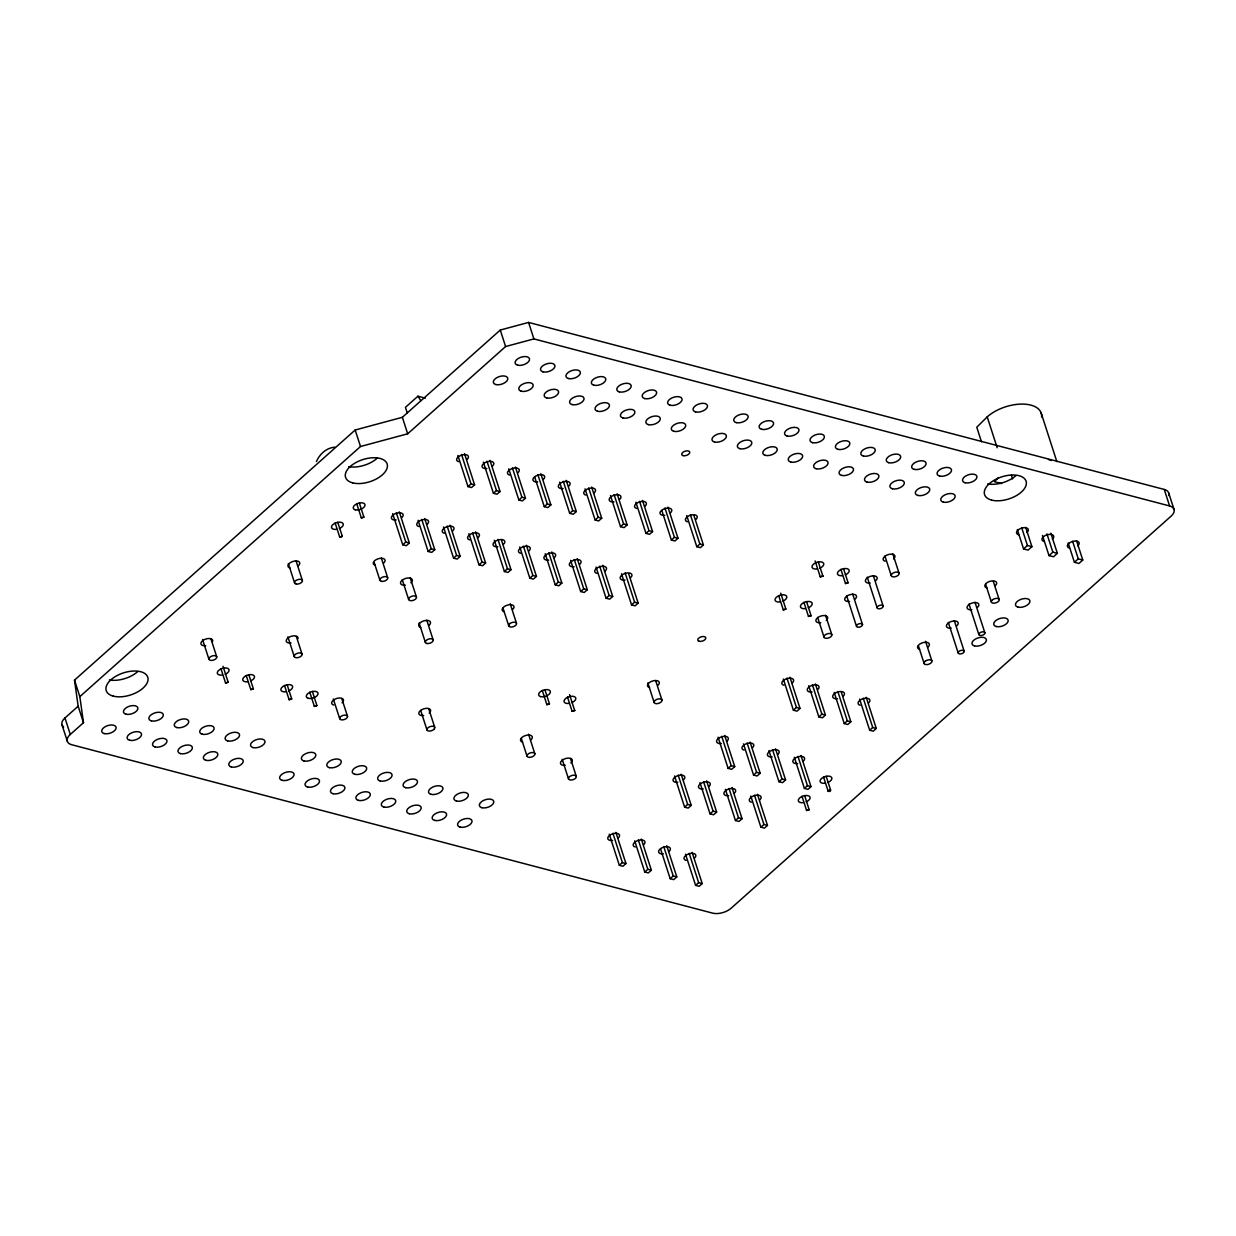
<?xml version="1.0" encoding="UTF-8"?>
<svg xmlns="http://www.w3.org/2000/svg" width="1236" height="1236" viewBox="0 0 1236 1236"><rect width="100%" height="100%" fill="white"/><g stroke="black" fill="none" stroke-linecap="round" stroke-linejoin="round"><path stroke-width="1.5" d="M225.539 682.921L228.166 682.21L225.601 683.106L220.966 668.784M250.754 689.549L253.38 688.838L250.831 689.719L246.18 675.412M289.085 699.622L291.711 698.912L289.162 699.792L284.512 685.486M314.299 706.25L316.926 705.54L314.377 706.42L309.742 692.114M339.699 537.073L342.326 536.362L339.761 537.243L335.126 522.936M361.283 517.838L363.909 517.127L361.36 518.008L356.71 503.701M546.853 704.582L549.479 703.871L546.915 704.767L542.28 690.445M572.067 711.21L574.694 710.499L572.067 711.21L567.509 697.073M783.253 609.781L785.88 609.07L783.33 609.951L778.68 595.644M808.468 616.409L811.094 615.698L808.468 616.409L803.91 602.272M820.24 576.826L822.867 576.115L820.24 576.826L815.111 560.912M806.536 810.383L809.163 809.673L806.614 810.553L801.979 796.247M845.47 583.438L848.097 582.743L845.532 583.624L840.897 569.302M828.197 791.318C829.619 787.857 832.261 792.477 828.197 791.318L823.562 777.011M316.462 461.507C319.645 454.06 326.536 447.756 334.863 447.185M1041.639 417.026A32.059 17.041 -17.9 0 0 1022.234 404.079A32.059 17.041 -17.9 0 0 987.209 416.872L976.78 427.239L981.461 441.762M998.271 477.791L994.362 481.685L1001.593 483.585M1164.266 489.456L1169.596 505.957A13.642 7.246 -17.9 0 1 1171.033 516.215L731.249 908.136A13.642 7.246 -17.9 0 1 712.662 913.141L71.734 744.736A13.642 7.246 -17.9 0 1 70.297 734.462L83.492 722.705L78.162 706.22L74.5 680.14L355.18 430.004L402.349 417.305L500.271 330.043L528.575 322.426L1164.266 489.456A13.642 7.246 -17.9 0 1 1168.653 495.543M83.492 722.705L79.83 696.64L360.51 446.505L407.679 433.805L505.601 346.543L533.906 338.911L1169.596 505.957M425.385 398.162L417.938 396.2L405.439 407.355L407.216 412.855M63.639 726.984A13.642 7.246 -17.9 0 1 64.967 717.962L78.162 706.22M392.662 513.62L402.735 544.782L405.779 542.063L409.348 543.006L399.274 511.843M457.907 455.451L467.98 486.613L471.024 483.894L474.593 484.821L464.52 453.658M474.593 484.821L471.534 487.54L467.98 486.613M409.348 543.006L406.304 545.725L402.735 544.782M418.092 520.294L428.15 551.472L431.209 548.753L434.763 549.68L424.705 518.517M483.369 462.125L493.427 493.288L496.486 490.584L500.039 491.511L489.981 460.348M434.763 549.68L431.719 552.399L428.15 551.472M500.039 491.511L496.996 494.23L493.427 493.288M443.508 526.984L453.581 558.147L456.625 555.428L460.194 556.37L450.12 525.207M508.784 468.815L518.857 499.977L521.901 497.258L525.47 498.201L515.397 467.023M460.194 556.37L457.135 559.074L453.581 558.147M525.47 498.201L522.411 500.904L518.857 499.977M468.938 533.658L478.996 564.821L482.04 562.102L485.609 563.044L475.551 531.882M534.802 477.328L544.273 506.652L547.316 503.933L550.885 504.875L540.827 473.712M485.609 563.044L482.565 565.764L478.996 564.821M550.885 504.875L547.842 507.594L544.273 506.652M494.354 540.333L504.412 571.511L507.471 568.792L511.024 569.719L501.553 540.395M559.63 482.164L569.688 513.342L572.747 510.623L576.3 511.55L566.242 480.387M511.024 569.719L507.981 572.438L504.412 571.511M576.3 511.55L573.257 514.269L569.688 513.342M519.769 547.023L529.842 578.185L532.886 575.466L536.455 576.409L526.381 545.246M585.045 488.853L595.119 520.016L598.162 517.297L601.731 518.239L591.658 487.061M536.455 576.409L533.396 579.112L529.842 578.185M601.731 518.239L598.672 520.943L595.119 520.016M545.2 553.697L555.258 584.86L558.317 582.141L561.87 583.083L551.812 551.92M610.476 495.528L620.534 526.69L623.593 523.971L627.146 524.914L617.088 493.751M561.87 583.083L558.827 585.802L555.258 584.86M627.146 524.914L624.103 527.633L620.534 526.69M570.615 560.387L580.688 591.55L583.732 588.83L587.301 589.757L577.227 558.595M635.891 502.202L645.965 533.38L649.008 530.661L652.577 531.588L642.504 500.425M587.301 589.757L584.242 592.477L580.688 591.55M652.577 531.588L649.518 534.307L645.965 533.38M596.046 567.061L606.103 598.224L609.147 595.505L612.716 596.447L602.658 565.285M661.909 510.715L671.38 540.055L674.423 537.336L677.992 538.278L667.919 507.1M612.716 596.447L609.672 599.166L606.103 598.224M677.992 538.278L674.949 540.982L671.38 540.055M621.492 573.751L631.565 604.914L634.609 602.195L638.178 603.137L628.691 573.798M686.737 515.566L696.795 546.729L699.854 544.01L703.408 544.952L693.937 515.613M638.178 603.137L635.119 605.841L631.565 604.914M703.408 544.952L700.364 547.672L696.795 546.729M609.271 834.161L619.344 865.324L622.388 862.604L625.957 863.547L615.883 832.384M674.547 775.992L684.62 807.154L687.664 804.435L691.233 805.378L681.16 774.215M718.07 737.212L728.128 768.375L731.187 765.656L734.74 766.598L724.682 735.435M783.346 679.043L793.404 710.206L796.463 707.486L800.016 708.429L789.958 677.266M625.957 863.547L622.898 866.266L619.344 865.324M691.233 805.378L688.174 808.097L684.62 807.154M734.74 766.598L731.697 769.317L728.128 768.375M800.016 708.429L796.973 711.148L793.404 710.206M634.701 840.851L644.759 872.013L647.818 869.294L651.372 870.221L641.314 839.059M699.978 782.666L710.036 813.844L713.079 811.125L716.648 812.052L706.59 780.889M743.485 743.887L753.558 775.049L756.602 772.345L760.171 773.272L750.097 742.11M808.761 685.717L818.835 716.88L821.878 714.176L825.447 715.103L815.374 683.941M651.372 870.221L648.328 872.94L644.759 872.013M716.648 812.052L713.605 814.771L710.036 813.844M760.171 773.272L757.112 775.992L753.558 775.049M825.447 715.103L822.388 717.822L818.835 716.88M1017.321 529.549L1023.578 548.923L1027.44 545.493L1031.936 546.683L1025.695 527.339M1031.936 546.683L1028.089 550.113L1023.578 548.923M660.704 849.348L670.19 878.688L673.234 875.969L676.803 876.911L666.729 845.748M725.393 789.356L735.451 820.519L738.51 817.799L742.063 818.742L732.006 787.564M768.916 750.576L778.974 781.739L782.017 779.02L785.586 779.962L775.528 748.784M834.192 692.407L844.25 723.57L847.293 720.851L850.862 721.778L841.392 692.454M676.803 876.911L673.744 879.63L670.19 878.688M742.063 818.742L739.02 821.446L735.451 820.519M785.586 779.962L782.543 782.666L778.974 781.739M850.862 721.778L847.819 724.497L844.25 723.57M1042.489 535.451L1049.009 555.613L1052.856 552.168L1057.367 553.357L1050.847 533.195M1057.367 553.357L1053.505 556.787L1049.009 555.613M685.532 854.2L695.605 885.362L698.649 882.643L702.218 883.585L692.145 852.423M750.808 796.03L760.882 827.193L763.925 824.474L767.494 825.416L757.421 794.254M794.331 757.251L804.389 788.413L807.448 785.694L811.001 786.637L800.943 755.474M859.607 699.082L869.665 730.244L872.724 727.525L876.278 728.467L866.22 697.305M702.218 883.585L699.174 886.305L695.605 885.362M767.494 825.416L764.435 828.135L760.882 827.193M811.001 786.637L807.958 789.356L804.389 788.413M876.278 728.467L873.234 731.187L869.665 730.244M1068.182 542.959L1074.424 562.287L1078.286 558.857L1082.782 560.032L1076.525 540.657M1082.782 560.032L1078.935 563.477L1074.424 562.287M417.938 396.2L420.796 400.758M1168.731 493.087L1174.061 509.572M1041.021 412.577L1056.842 461.584M1072.601 541.275L1078.286 558.857M1046.938 533.844L1052.856 552.168M1011.419 475.273L1012.608 478.919M987.209 416.872L997.174 447.726M1021.739 527.88L1027.44 545.493M993.373 581.615L999.121 599.429M985.679 584.396L991.396 602.117M974.988 602.256L984.876 632.863A3.136 1.669 -17.9 0 1 980.55 635.536A3.136 1.669 -17.9 0 1 980.133 632.647A3.136 1.669 -17.9 0 1 984.876 632.863M968.993 604.018L978.835 634.501M954.316 620.688L964.204 651.295A3.136 1.669 -17.9 0 1 959.878 653.952A3.136 1.669 -17.9 0 1 959.476 651.063A3.136 1.669 -17.9 0 1 964.204 651.295M948.321 622.45L958.163 652.917M925.532 641.252L931.851 660.843M892.825 553.882L899.113 573.365A4.094 2.178 -17.9 0 1 893.566 576.903A4.094 2.178 -17.9 0 1 892.855 573.18A4.094 2.178 -17.9 0 1 899.113 573.365M918.41 645.81L924.126 663.531M884.914 555.984L891.249 575.59M873.342 575.682L883.184 606.15A3.136 1.669 -17.9 0 1 878.858 608.823A3.136 1.669 -17.9 0 1 878.456 605.918A3.136 1.669 -17.9 0 1 883.184 606.15M867.255 577.166L877.143 607.772M852.67 594.099L862.512 624.566A3.136 1.669 -17.9 0 1 858.186 627.239A3.136 1.669 -17.9 0 1 857.784 624.35A3.136 1.669 -17.9 0 1 862.512 624.566M843.524 568.606L848.097 582.743M846.598 595.597L856.471 626.204M863.253 698.201L872.724 727.525M818.309 561.978L822.867 576.115M825.555 615.296L831.843 634.779A4.094 2.178 -17.9 0 1 826.297 638.317A4.094 2.178 -17.9 0 1 825.586 634.593A4.094 2.178 -17.9 0 1 831.843 634.779M817.645 617.397L823.979 637.004M837.823 691.511L847.293 720.851M806.536 601.561L811.094 615.698M812.407 684.837L821.878 714.176M780.735 593.172L785.88 609.07M826.189 776.301L830.747 790.437M786.977 678.162L796.463 707.486M797.977 756.37L807.448 785.694M804.605 795.536L809.163 809.673M772.546 749.696L782.017 779.02M690.383 514.686L699.854 544.01M747.131 743.006L756.602 772.345M664.953 508.011L674.423 537.336M754.454 795.15L763.925 824.474M721.716 736.332L731.187 765.656M639.537 501.322L649.008 530.661M729.039 788.475L738.51 817.799M614.107 494.647L623.593 523.971M703.608 781.785L713.079 811.125M625.138 572.871L634.609 602.195M655.652 680.542L661.986 700.148A4.094 2.178 -17.9 0 1 656.44 703.686A4.094 2.178 -17.9 0 1 655.729 699.962A4.094 2.178 -17.9 0 1 661.986 700.148M588.691 487.973L598.162 517.297M678.193 775.111L687.664 804.435M647.834 682.905L654.122 702.388M528.575 322.426L533.906 338.911M599.676 566.181L609.147 595.505M689.178 853.319L698.649 882.643M563.276 481.283L572.747 510.623M500.271 330.043L505.601 346.543M574.261 559.491L583.732 588.83M663.763 846.645L673.234 875.969M537.845 474.609L547.316 503.933M548.83 552.816L558.317 582.141M638.332 839.955L647.818 869.294M512.43 467.934L521.901 497.258M523.415 546.142L532.886 575.466M569.564 694.601L574.694 710.499M612.917 833.28L622.388 862.604M486.999 461.244L496.486 490.584M570.538 758.564L576.254 776.27M498 539.452L507.471 568.792M544.906 689.734L549.479 703.871M562.195 759.337L568.529 778.958M510.159 603.662L516.494 623.268M461.553 454.554L471.024 483.894M503.037 608.236L508.769 625.941M472.569 532.778L482.04 562.102M528.544 734.23L534.879 753.836A4.094 2.178 -17.9 0 1 529.332 757.374A4.094 2.178 -17.9 0 1 528.622 753.651A4.094 2.178 -17.9 0 1 534.879 753.836M521.298 738.355L527.015 756.077M447.154 526.103L456.625 555.428M402.349 417.305L407.679 433.805M421.739 519.414L431.209 548.753M396.308 512.739L405.779 542.063M426.791 620.194L433.125 639.815M410.182 577.706L416.47 597.189A4.094 2.178 -17.9 0 1 410.939 600.727A4.094 2.178 -17.9 0 1 410.228 597.003A4.094 2.178 -17.9 0 1 416.47 597.189M419.112 623.021L425.4 642.488M355.18 430.004L360.51 446.505M402.287 579.823L408.622 599.429M381.337 558.039L387.671 577.645M429 709.588L434.717 727.309M359.336 502.99L363.909 517.127M374.23 562.643L379.946 580.333M420.673 710.406L426.992 729.997M337.752 522.225L342.326 536.362M341.816 698.664L347.532 716.37A4.094 2.178 -17.9 0 1 341.986 719.908A4.094 2.178 -17.9 0 1 341.291 716.185A4.094 2.178 -17.9 0 1 347.532 716.37M296.022 560.727L302.356 580.333M333.334 699.004L339.668 718.61M288.343 563.554L294.631 583.021M296.362 636.509L302.078 654.215A4.094 2.178 -17.9 0 1 296.532 657.753A4.094 2.178 -17.9 0 1 295.821 654.029A4.094 2.178 -17.9 0 1 302.078 654.215M312.368 691.403L316.926 705.54M287.88 636.834L294.214 656.455M287.138 684.775L291.711 698.912M248.807 674.701L253.38 688.838M223.021 666.312L228.166 682.21M211.047 639.197L216.763 656.903A4.094 2.178 -17.9 0 1 211.217 660.441A4.094 2.178 -17.9 0 1 210.522 656.718A4.094 2.178 -17.9 0 1 216.763 656.903M202.565 639.522L208.899 659.143M74.5 680.14L79.83 696.64M64.967 717.962L70.297 734.462M61.939 724.605L67.269 741.106M1016.007 475.597A21.831 11.603 -17.9 0 1 987.688 483.925M137.69 671.642A21.831 11.603 -17.9 0 1 109.371 679.955M377.026 458.355A21.831 11.603 -17.9 0 1 348.722 466.667M824.891 783.284A6.134 3.26 -17.9 0 1 820.874 779.144A6.134 3.26 -17.9 0 1 830.546 776.532A6.134 3.26 -17.9 0 1 827.95 782.465M803.122 802.674A6.134 3.26 -17.9 0 1 799.105 798.533A6.134 3.26 -17.9 0 1 808.792 795.922A6.134 3.26 -17.9 0 1 806.181 801.855M285.655 691.805A6.134 3.26 -17.9 0 1 281.638 687.679A6.134 3.26 -17.9 0 1 291.325 685.068A6.134 3.26 -17.9 0 1 288.714 690.986M247.524 681.793A6.134 3.26 -17.9 0 1 243.507 677.652A6.134 3.26 -17.9 0 1 253.195 675.041A6.134 3.26 -17.9 0 1 250.584 680.959M222.109 675.103A6.134 3.26 -17.9 0 1 218.092 670.978A6.134 3.26 -17.9 0 1 227.764 668.367A6.134 3.26 -17.9 0 1 225.168 674.284M568.838 703.454A6.134 3.26 -17.9 0 1 564.821 699.313A6.134 3.26 -17.9 0 1 574.508 696.702A6.134 3.26 -17.9 0 1 571.897 702.62M336.285 529.363A6.134 3.26 -17.9 0 1 332.268 525.223A6.134 3.26 -17.9 0 1 341.955 522.612A6.134 3.26 -17.9 0 1 339.344 528.544M842.241 575.682A6.134 3.26 -17.9 0 1 838.224 571.557A6.134 3.26 -17.9 0 1 847.896 568.946A6.134 3.26 -17.9 0 1 845.3 574.864M816.811 569.008A6.134 3.26 -17.9 0 1 812.794 564.867A6.134 3.26 -17.9 0 1 822.481 562.256A6.134 3.26 -17.9 0 1 819.87 568.174M805.254 608.653A6.134 3.26 -17.9 0 1 801.237 604.512A6.134 3.26 -17.9 0 1 810.909 601.901A6.134 3.26 -17.9 0 1 808.313 607.818M779.823 601.963A6.134 3.26 -17.9 0 1 775.806 597.838A6.134 3.26 -17.9 0 1 785.493 595.227A6.134 3.26 -17.9 0 1 782.882 601.144M870.206 583.037A6.134 3.26 -17.9 0 1 865.741 579.529A6.134 3.26 -17.9 0 1 874.3 575.883A6.134 3.26 -17.9 0 1 875.783 580.642M971.882 609.75A6.134 3.26 -17.9 0 1 967.417 606.243A6.134 3.26 -17.9 0 1 975.992 602.596A6.134 3.26 -17.9 0 1 977.475 607.37M849.534 601.453A6.134 3.26 -17.9 0 1 845.069 597.946A6.134 3.26 -17.9 0 1 853.628 594.3A6.134 3.26 -17.9 0 1 855.127 599.074M951.21 628.166A6.134 3.26 -17.9 0 1 946.745 624.674A6.134 3.26 -17.9 0 1 955.32 621.013A6.134 3.26 -17.9 0 1 956.803 625.787M686.073 860.38A6.134 3.26 -17.9 0 1 685.424 855.775A6.134 3.26 -17.9 0 1 693.782 853.52A6.134 3.26 -17.9 0 1 694.431 858.139M663.423 853.844A6.134 3.26 -17.9 0 1 658.958 850.337A6.134 3.26 -17.9 0 1 667.517 846.691A6.134 3.26 -17.9 0 1 669.016 851.449M635.227 847.031A6.134 3.26 -17.9 0 1 634.578 842.411A6.134 3.26 -17.9 0 1 642.936 840.156A6.134 3.26 -17.9 0 1 643.585 844.775M612.577 840.48A6.134 3.26 -17.9 0 1 608.112 836.973A6.134 3.26 -17.9 0 1 616.687 833.327A6.134 3.26 -17.9 0 1 618.17 838.101M677.853 782.311A6.134 3.26 -17.9 0 1 673.388 778.804A6.134 3.26 -17.9 0 1 681.948 775.157A6.134 3.26 -17.9 0 1 683.446 779.931M703.269 788.985A6.134 3.26 -17.9 0 1 698.819 785.478A6.134 3.26 -17.9 0 1 707.378 781.832A6.134 3.26 -17.9 0 1 708.861 786.606M728.699 795.675A6.134 3.26 -17.9 0 1 724.234 792.168A6.134 3.26 -17.9 0 1 732.793 788.506A6.134 3.26 -17.9 0 1 734.292 793.28M751.349 802.21A6.134 3.26 -17.9 0 1 750.7 797.591A6.134 3.26 -17.9 0 1 759.058 795.351A6.134 3.26 -17.9 0 1 759.707 799.97M797.637 763.57A6.134 3.26 -17.9 0 1 793.172 760.063A6.134 3.26 -17.9 0 1 801.731 756.417A6.134 3.26 -17.9 0 1 803.23 761.191M772.206 756.895A6.134 3.26 -17.9 0 1 767.757 753.388A6.134 3.26 -17.9 0 1 776.316 749.727A6.134 3.26 -17.9 0 1 777.799 754.501M744.026 750.082A6.134 3.26 -17.9 0 1 743.377 745.462A6.134 3.26 -17.9 0 1 751.735 743.207A6.134 3.26 -17.9 0 1 752.384 747.826M721.376 743.531A6.134 3.26 -17.9 0 1 716.911 740.024A6.134 3.26 -17.9 0 1 725.47 736.378A6.134 3.26 -17.9 0 1 726.969 741.152M783.871 685.223A6.134 3.26 -17.9 0 1 783.222 680.603A6.134 3.26 -17.9 0 1 791.581 678.363A6.134 3.26 -17.9 0 1 792.23 682.983M812.067 692.036A6.134 3.26 -17.9 0 1 807.602 688.529A6.134 3.26 -17.9 0 1 816.162 684.883A6.134 3.26 -17.9 0 1 817.66 689.657M837.483 698.711A6.134 3.26 -17.9 0 1 833.018 695.219A6.134 3.26 -17.9 0 1 841.592 691.557A6.134 3.26 -17.9 0 1 843.076 696.332M860.148 705.262A6.134 3.26 -17.9 0 1 859.499 700.642A6.134 3.26 -17.9 0 1 867.857 698.402A6.134 3.26 -17.9 0 1 868.506 703.021M458.68 461.692A6.134 3.26 -17.9 0 1 458.031 457.073A6.134 3.26 -17.9 0 1 466.389 454.817A6.134 3.26 -17.9 0 1 467.038 459.437M486.876 468.506A6.134 3.26 -17.9 0 1 482.411 464.999A6.134 3.26 -17.9 0 1 490.97 461.352A6.134 3.26 -17.9 0 1 492.453 466.111M509.526 475.041A6.134 3.26 -17.9 0 1 508.877 470.437A6.134 3.26 -17.9 0 1 517.235 468.181A6.134 3.26 -17.9 0 1 517.884 472.801M537.706 481.855A6.134 3.26 -17.9 0 1 533.241 478.363A6.134 3.26 -17.9 0 1 541.816 474.701A6.134 3.26 -17.9 0 1 543.299 479.475M563.137 488.544A6.134 3.26 -17.9 0 1 558.672 485.037A6.134 3.26 -17.9 0 1 567.231 481.391A6.134 3.26 -17.9 0 1 568.73 486.15M585.787 495.08A6.134 3.26 -17.9 0 1 585.138 490.476A6.134 3.26 -17.9 0 1 593.496 488.22A6.134 3.26 -17.9 0 1 594.145 492.84M613.968 501.893A6.134 3.26 -17.9 0 1 609.518 498.402A6.134 3.26 -17.9 0 1 618.077 494.74A6.134 3.26 -17.9 0 1 619.56 499.514M636.633 508.444A6.134 3.26 -17.9 0 1 635.984 503.825A6.134 3.26 -17.9 0 1 644.342 501.569A6.134 3.26 -17.9 0 1 644.991 506.188M664.813 515.257A6.134 3.26 -17.9 0 1 660.348 511.75A6.134 3.26 -17.9 0 1 668.923 508.104A6.134 3.26 -17.9 0 1 670.406 512.878M687.463 521.808A6.134 3.26 -17.9 0 1 686.814 517.189A6.134 3.26 -17.9 0 1 695.173 514.933A6.134 3.26 -17.9 0 1 695.822 519.553M624.968 580.101A6.134 3.26 -17.9 0 1 620.503 576.609A6.134 3.26 -17.9 0 1 629.062 572.948A6.134 3.26 -17.9 0 1 630.561 577.722M596.772 573.303A6.134 3.26 -17.9 0 1 596.123 568.684A6.134 3.26 -17.9 0 1 604.481 566.428A6.134 3.26 -17.9 0 1 605.13 571.047M574.122 566.752A6.134 3.26 -17.9 0 1 569.657 563.245A6.134 3.26 -17.9 0 1 578.216 559.599A6.134 3.26 -17.9 0 1 579.715 564.358M548.707 560.062A6.134 3.26 -17.9 0 1 544.242 556.571A6.134 3.26 -17.9 0 1 552.801 552.909A6.134 3.26 -17.9 0 1 554.284 557.683M520.51 553.264A6.134 3.26 -17.9 0 1 519.862 548.645A6.134 3.26 -17.9 0 1 528.22 546.389A6.134 3.26 -17.9 0 1 528.869 551.009M497.861 546.714A6.134 3.26 -17.9 0 1 493.396 543.207A6.134 3.26 -17.9 0 1 501.955 539.56A6.134 3.26 -17.9 0 1 503.454 544.319M469.665 539.9A6.134 3.26 -17.9 0 1 469.016 535.281A6.134 3.26 -17.9 0 1 477.374 533.025A6.134 3.26 -17.9 0 1 478.023 537.645M444.249 533.226A6.134 3.26 -17.9 0 1 443.6 528.606A6.134 3.26 -17.9 0 1 451.959 526.351A6.134 3.26 -17.9 0 1 452.608 530.97M418.819 526.536A6.134 3.26 -17.9 0 1 418.17 521.916A6.134 3.26 -17.9 0 1 426.528 519.661A6.134 3.26 -17.9 0 1 427.177 524.28M396.169 519.985A6.134 3.26 -17.9 0 1 391.704 516.494A6.134 3.26 -17.9 0 1 400.279 512.832A6.134 3.26 -17.9 0 1 401.762 517.606M1018.572 534.74A6.134 3.26 -17.9 0 1 1017.923 530.12A6.134 3.26 -17.9 0 1 1026.282 527.865A6.134 3.26 -17.9 0 1 1026.931 532.484M1044.003 541.414A6.134 3.26 -17.9 0 1 1043.354 536.795A6.134 3.26 -17.9 0 1 1051.712 534.555A6.134 3.26 -17.9 0 1 1052.361 539.174M1069.418 548.104A6.134 3.26 -17.9 0 1 1068.769 543.485A6.134 3.26 -17.9 0 1 1077.128 541.229A6.134 3.26 -17.9 0 1 1077.777 545.848M291.047 643.014A6.134 3.26 -17.9 0 1 286.304 640.14A6.134 3.26 -17.9 0 1 293.21 635.876A6.134 3.26 -17.9 0 1 297.953 638.749M375.311 565.315A6.134 3.26 -17.9 0 1 374.662 560.696A6.134 3.26 -17.9 0 1 383.021 558.456A6.134 3.26 -17.9 0 1 383.67 563.06M205.732 645.702A6.134 3.26 -17.9 0 1 200.989 642.828A6.134 3.26 -17.9 0 1 207.911 638.564A6.134 3.26 -17.9 0 1 212.654 641.438M289.996 568.004A6.134 3.26 -17.9 0 1 289.348 563.384A6.134 3.26 -17.9 0 1 297.706 561.144A6.134 3.26 -17.9 0 1 298.355 565.764M405.331 585.169A6.134 3.26 -17.9 0 1 400.866 581.662A6.134 3.26 -17.9 0 1 409.425 578.015A6.134 3.26 -17.9 0 1 410.924 582.774M504.242 611.758A6.134 3.26 -17.9 0 1 503.593 607.139A6.134 3.26 -17.9 0 1 511.951 604.883A6.134 3.26 -17.9 0 1 512.6 609.502M333.735 705.045A6.134 3.26 -17.9 0 1 333.087 700.426A6.134 3.26 -17.9 0 1 341.445 698.17A6.134 3.26 -17.9 0 1 342.094 702.79M420.765 627.471A6.134 3.26 -17.9 0 1 420.116 622.851A6.134 3.26 -17.9 0 1 428.475 620.611A6.134 3.26 -17.9 0 1 429.124 625.231M649.549 687.587A6.134 3.26 -17.9 0 1 648.9 682.983A6.134 3.26 -17.9 0 1 657.258 680.727A6.134 3.26 -17.9 0 1 657.907 685.347M565.285 765.285A6.134 3.26 -17.9 0 1 560.82 761.778A6.134 3.26 -17.9 0 1 569.394 758.131A6.134 3.26 -17.9 0 1 570.877 762.906M522.565 742.094A6.134 3.26 -17.9 0 1 521.916 737.475A6.134 3.26 -17.9 0 1 530.275 735.235A6.134 3.26 -17.9 0 1 530.924 739.854M423.639 715.52A6.134 3.26 -17.9 0 1 419.174 712.013A6.134 3.26 -17.9 0 1 427.749 708.352A6.134 3.26 -17.9 0 1 429.232 713.126M820.689 622.743A6.134 3.26 -17.9 0 1 816.223 619.251A6.134 3.26 -17.9 0 1 824.798 615.59A6.134 3.26 -17.9 0 1 826.281 620.364M919.615 649.333A6.134 3.26 -17.9 0 1 918.966 644.713A6.134 3.26 -17.9 0 1 927.324 642.473A6.134 3.26 -17.9 0 1 927.973 647.092M885.192 561.206A6.134 3.26 -17.9 0 1 884.543 556.586A6.134 3.26 -17.9 0 1 892.902 554.331A6.134 3.26 -17.9 0 1 893.551 558.95M986.884 587.919A6.134 3.26 -17.9 0 1 986.235 583.299A6.134 3.26 -17.9 0 1 994.594 581.059A6.134 3.26 -17.9 0 1 995.243 585.679M1048.452 459.545A32.059 17.041 -17.9 0 1 1051.342 460.518M509.974 623.531L509.309 624.134A4.094 2.178 -17.9 0 0 512.09 626.961A4.094 2.178 -17.9 0 0 516.401 623.083A4.094 2.178 -17.9 0 0 509.974 623.531M434.176 729.132L433.512 729.734A4.094 2.178 -17.9 0 1 427.084 730.167A4.094 2.178 -17.9 0 1 431.395 726.304A4.094 2.178 -17.9 0 1 434.176 729.132M992.616 599.707L991.936 600.31A4.094 2.178 -17.9 0 0 994.717 603.137A4.094 2.178 -17.9 0 0 999.043 599.259A4.094 2.178 -17.9 0 0 992.616 599.707M925.347 661.121L924.667 661.708A4.094 2.178 -17.9 0 0 927.448 664.551A4.094 2.178 -17.9 0 0 931.774 660.673A4.094 2.178 -17.9 0 0 925.347 661.121M381.661 581.368L380.873 581.167A4.094 2.178 -17.9 0 1 382.65 577.104A4.094 2.178 -17.9 0 1 387.718 578.417A4.094 2.178 -17.9 0 1 381.661 581.368M296.346 584.056L295.558 583.855A4.094 2.178 -17.9 0 1 297.335 579.792A4.094 2.178 -17.9 0 1 302.418 581.105A4.094 2.178 -17.9 0 1 296.346 584.056M427.115 643.523L426.327 643.323A4.094 2.178 -17.9 0 1 428.104 639.259A4.094 2.178 -17.9 0 1 433.187 640.572A4.094 2.178 -17.9 0 1 427.115 643.523M575.327 775.435L574.539 775.235A4.094 2.178 -17.9 0 0 568.483 778.186A4.094 2.178 -17.9 0 0 573.55 779.499A4.094 2.178 -17.9 0 0 575.327 775.435M991.612 500.101A21.831 11.603 -17.9 0 0 1026.034 485.424A21.831 11.603 -17.9 0 0 998.302 478.147A21.831 11.603 -17.9 0 0 991.612 500.101M113.295 696.146A21.831 11.603 -17.9 0 0 147.717 681.469A21.831 11.603 -17.9 0 0 119.985 674.176A21.831 11.603 -17.9 0 0 113.295 696.146M352.631 482.859A21.831 11.603 -17.9 0 0 387.069 468.181A21.831 11.603 -17.9 0 0 359.336 460.889A21.831 11.603 -17.9 0 0 352.631 482.859M699.159 641.283A4.156 2.209 -17.9 0 0 705.725 638.487A4.156 2.209 -17.9 0 0 700.441 637.096A4.156 2.209 -17.9 0 0 699.159 641.283M683.122 455.636A4.156 2.209 -17.9 0 0 689.688 452.839A4.156 2.209 -17.9 0 0 684.389 451.449A4.156 2.209 -17.9 0 0 683.122 455.636M231.302 766.984A7.509 3.986 -17.9 0 0 243.137 761.948A7.509 3.986 -17.9 0 0 233.604 759.429A7.509 3.986 -17.9 0 0 231.302 766.984M205.887 760.31A7.509 3.986 -17.9 0 0 217.721 755.258A7.509 3.986 -17.9 0 0 208.173 752.755A7.509 3.986 -17.9 0 0 205.887 760.31M180.456 753.62A7.509 3.986 -17.9 0 0 192.291 748.583A7.509 3.986 -17.9 0 0 182.758 746.08A7.509 3.986 -17.9 0 0 180.456 753.62M155.041 746.946A7.509 3.986 -17.9 0 0 166.875 741.909A7.509 3.986 -17.9 0 0 157.343 739.391A7.509 3.986 -17.9 0 0 155.041 746.946M129.61 740.271A7.509 3.986 -17.9 0 0 141.445 735.219A7.509 3.986 -17.9 0 0 131.912 732.716A7.509 3.986 -17.9 0 0 129.61 740.271M104.195 733.581A7.509 3.986 -17.9 0 0 116.029 728.545A7.509 3.986 -17.9 0 0 106.497 726.042A7.509 3.986 -17.9 0 0 104.195 733.581M308.305 698.355A6.134 3.26 -17.9 0 0 317.992 694.23A6.134 3.26 -17.9 0 0 310.19 692.175A6.134 3.26 -17.9 0 0 308.305 698.355M540.657 696.64A6.134 3.26 -17.9 0 0 550.344 692.515A6.134 3.26 -17.9 0 0 542.542 690.46A6.134 3.26 -17.9 0 0 540.657 696.64M355.273 509.835A6.134 3.26 -17.9 0 0 364.96 505.709A6.134 3.26 -17.9 0 0 357.158 503.655A6.134 3.26 -17.9 0 0 355.273 509.835M253.056 747.595A7.509 3.986 -17.9 0 0 264.89 742.558A7.509 3.986 -17.9 0 0 255.358 740.04A7.509 3.986 -17.9 0 0 253.056 747.595M227.64 740.92A7.509 3.986 -17.9 0 0 239.475 735.868A7.509 3.986 -17.9 0 0 229.942 733.365A7.509 3.986 -17.9 0 0 227.64 740.92M202.21 734.23A7.509 3.986 -17.9 0 0 214.044 729.194A7.509 3.986 -17.9 0 0 204.512 726.691A7.509 3.986 -17.9 0 0 202.21 734.23M176.794 727.556A7.509 3.986 -17.9 0 0 188.629 722.519A7.509 3.986 -17.9 0 0 179.096 720.001A7.509 3.986 -17.9 0 0 176.794 727.556M151.379 720.882A7.509 3.986 -17.9 0 0 163.214 715.829A7.509 3.986 -17.9 0 0 153.681 713.326A7.509 3.986 -17.9 0 0 151.379 720.882M125.948 714.192A7.509 3.986 -17.9 0 0 137.783 709.155A7.509 3.986 -17.9 0 0 128.25 706.652A7.509 3.986 -17.9 0 0 125.948 714.192M974.478 645.918A7.509 3.986 -17.9 0 0 986.313 640.866A7.509 3.986 -17.9 0 0 976.78 638.363A7.509 3.986 -17.9 0 0 974.478 645.918M996.231 626.528A7.509 3.986 -17.9 0 0 1008.066 621.476A7.509 3.986 -17.9 0 0 998.533 618.973A7.509 3.986 -17.9 0 0 996.231 626.528M1017.985 607.139A7.509 3.986 -17.9 0 0 1029.82 602.087A7.509 3.986 -17.9 0 0 1020.287 599.584A7.509 3.986 -17.9 0 0 1017.985 607.139M736.223 422.619A7.509 3.986 -17.9 0 0 748.058 417.583A7.509 3.986 -17.9 0 0 738.525 415.08A7.509 3.986 -17.9 0 0 736.223 422.619M761.654 429.309A7.509 3.986 -17.9 0 0 773.489 424.257A7.509 3.986 -17.9 0 0 763.941 421.754A7.509 3.986 -17.9 0 0 761.654 429.309M787.069 435.984A7.509 3.986 -17.9 0 0 798.904 430.931A7.509 3.986 -17.9 0 0 789.371 428.428A7.509 3.986 -17.9 0 0 787.069 435.984M812.485 442.658A7.509 3.986 -17.9 0 0 824.319 437.621A7.509 3.986 -17.9 0 0 814.787 435.118A7.509 3.986 -17.9 0 0 812.485 442.658M837.915 449.348A7.509 3.986 -17.9 0 0 849.75 444.296A7.509 3.986 -17.9 0 0 840.217 441.793A7.509 3.986 -17.9 0 0 837.915 449.348M863.331 456.022A7.509 3.986 -17.9 0 0 875.165 450.97A7.509 3.986 -17.9 0 0 865.633 448.467A7.509 3.986 -17.9 0 0 863.331 456.022M888.746 462.697A7.509 3.986 -17.9 0 0 900.58 457.66A7.509 3.986 -17.9 0 0 891.048 455.157A7.509 3.986 -17.9 0 0 888.746 462.697M914.177 469.386A7.509 3.986 -17.9 0 0 926.011 464.334A7.509 3.986 -17.9 0 0 916.479 461.831A7.509 3.986 -17.9 0 0 914.177 469.386M939.592 476.061A7.509 3.986 -17.9 0 0 951.426 471.009A7.509 3.986 -17.9 0 0 941.894 468.506A7.509 3.986 -17.9 0 0 939.592 476.061M965.022 482.735A7.509 3.986 -17.9 0 0 976.857 477.699A7.509 3.986 -17.9 0 0 967.309 475.196A7.509 3.986 -17.9 0 0 965.022 482.735M714.47 442.009A7.509 3.986 -17.9 0 0 726.304 436.972A7.509 3.986 -17.9 0 0 716.772 434.469A7.509 3.986 -17.9 0 0 714.47 442.009M739.885 448.699A7.509 3.986 -17.9 0 0 751.72 443.647A7.509 3.986 -17.9 0 0 742.187 441.144A7.509 3.986 -17.9 0 0 739.885 448.699M765.316 455.373A7.509 3.986 -17.9 0 0 777.15 450.321A7.509 3.986 -17.9 0 0 767.602 447.818A7.509 3.986 -17.9 0 0 765.316 455.373M790.731 462.048A7.509 3.986 -17.9 0 0 802.566 457.011A7.509 3.986 -17.9 0 0 793.033 454.508A7.509 3.986 -17.9 0 0 790.731 462.048M816.146 468.738A7.509 3.986 -17.9 0 0 827.981 463.685A7.509 3.986 -17.9 0 0 818.448 461.183A7.509 3.986 -17.9 0 0 816.146 468.738M841.577 475.412A7.509 3.986 -17.9 0 0 853.412 470.36A7.509 3.986 -17.9 0 0 843.879 467.857A7.509 3.986 -17.9 0 0 841.577 475.412M866.992 482.086A7.509 3.986 -17.9 0 0 878.827 477.05A7.509 3.986 -17.9 0 0 869.294 474.547A7.509 3.986 -17.9 0 0 866.992 482.086M892.423 488.776A7.509 3.986 -17.9 0 0 904.242 483.724A7.509 3.986 -17.9 0 0 894.71 481.221A7.509 3.986 -17.9 0 0 892.423 488.776M917.838 495.451A7.509 3.986 -17.9 0 0 929.673 490.398A7.509 3.986 -17.9 0 0 920.14 487.896A7.509 3.986 -17.9 0 0 917.838 495.451M943.253 502.125A7.509 3.986 -17.9 0 0 955.088 497.088A7.509 3.986 -17.9 0 0 945.555 494.585A7.509 3.986 -17.9 0 0 943.253 502.125M695.559 411.928A7.509 3.986 -17.9 0 0 707.394 406.891A7.509 3.986 -17.9 0 0 697.846 404.388A7.509 3.986 -17.9 0 0 695.559 411.928M670.128 405.253A7.509 3.986 -17.9 0 0 681.963 400.217A7.509 3.986 -17.9 0 0 672.43 397.698A7.509 3.986 -17.9 0 0 670.128 405.253M644.713 398.579A7.509 3.986 -17.9 0 0 656.548 393.527A7.509 3.986 -17.9 0 0 647.015 391.024A7.509 3.986 -17.9 0 0 644.713 398.579M619.282 391.889A7.509 3.986 -17.9 0 0 631.117 386.853A7.509 3.986 -17.9 0 0 621.584 384.35A7.509 3.986 -17.9 0 0 619.282 391.889M593.867 385.215A7.509 3.986 -17.9 0 0 605.702 380.178A7.509 3.986 -17.9 0 0 596.169 377.66A7.509 3.986 -17.9 0 0 593.867 385.215M568.452 378.54A7.509 3.986 -17.9 0 0 580.287 373.488A7.509 3.986 -17.9 0 0 570.754 370.985A7.509 3.986 -17.9 0 0 568.452 378.54M543.021 371.851A7.509 3.986 -17.9 0 0 554.856 366.814A7.509 3.986 -17.9 0 0 545.323 364.311A7.509 3.986 -17.9 0 0 543.021 371.851M517.606 365.176A7.509 3.986 -17.9 0 0 529.441 360.139A7.509 3.986 -17.9 0 0 519.908 357.621A7.509 3.986 -17.9 0 0 517.606 365.176M673.79 431.318A7.509 3.986 -17.9 0 0 685.625 426.281A7.509 3.986 -17.9 0 0 676.092 423.778A7.509 3.986 -17.9 0 0 673.79 431.318M648.375 424.643A7.509 3.986 -17.9 0 0 660.209 419.607A7.509 3.986 -17.9 0 0 650.677 417.088A7.509 3.986 -17.9 0 0 648.375 424.643M622.944 417.969A7.509 3.986 -17.9 0 0 634.779 412.917A7.509 3.986 -17.9 0 0 625.246 410.414A7.509 3.986 -17.9 0 0 622.944 417.969M597.529 411.279A7.509 3.986 -17.9 0 0 609.363 406.242A7.509 3.986 -17.9 0 0 599.831 403.739A7.509 3.986 -17.9 0 0 597.529 411.279M572.114 404.605A7.509 3.986 -17.9 0 0 583.948 399.568A7.509 3.986 -17.9 0 0 574.416 397.05A7.509 3.986 -17.9 0 0 572.114 404.605M546.683 397.93A7.509 3.986 -17.9 0 0 558.517 392.878A7.509 3.986 -17.9 0 0 548.985 390.375A7.509 3.986 -17.9 0 0 546.683 397.93M521.268 391.24A7.509 3.986 -17.9 0 0 533.102 386.204A7.509 3.986 -17.9 0 0 523.57 383.701A7.509 3.986 -17.9 0 0 521.268 391.24M495.852 384.566A7.509 3.986 -17.9 0 0 507.687 379.529A7.509 3.986 -17.9 0 0 498.139 377.011A7.509 3.986 -17.9 0 0 495.852 384.566M460.086 827.1A7.509 3.986 -17.9 0 0 471.92 822.064A7.509 3.986 -17.9 0 0 462.388 819.545A7.509 3.986 -17.9 0 0 460.086 827.1M434.67 820.426A7.509 3.986 -17.9 0 0 446.505 815.374A7.509 3.986 -17.9 0 0 436.972 812.871A7.509 3.986 -17.9 0 0 434.67 820.426M409.255 813.752A7.509 3.986 -17.9 0 0 421.09 808.699A7.509 3.986 -17.9 0 0 411.542 806.196A7.509 3.986 -17.9 0 0 409.255 813.752M383.824 807.062A7.509 3.986 -17.9 0 0 395.659 802.025A7.509 3.986 -17.9 0 0 386.126 799.507A7.509 3.986 -17.9 0 0 383.824 807.062M358.409 800.387A7.509 3.986 -17.9 0 0 370.244 795.335A7.509 3.986 -17.9 0 0 360.711 792.832A7.509 3.986 -17.9 0 0 358.409 800.387M332.978 793.713A7.509 3.986 -17.9 0 0 344.813 788.661A7.509 3.986 -17.9 0 0 335.28 786.158A7.509 3.986 -17.9 0 0 332.978 793.713M307.563 787.023A7.509 3.986 -17.9 0 0 319.398 781.986A7.509 3.986 -17.9 0 0 309.865 779.468A7.509 3.986 -17.9 0 0 307.563 787.023M282.148 780.349A7.509 3.986 -17.9 0 0 293.983 775.296A7.509 3.986 -17.9 0 0 284.45 772.794A7.509 3.986 -17.9 0 0 282.148 780.349M481.855 807.711A7.509 3.986 -17.9 0 0 493.689 802.674A7.509 3.986 -17.9 0 0 484.157 800.155A7.509 3.986 -17.9 0 0 481.855 807.711M456.424 801.036A7.509 3.986 -17.9 0 0 468.259 795.984A7.509 3.986 -17.9 0 0 458.726 793.481A7.509 3.986 -17.9 0 0 456.424 801.036M431.009 794.346A7.509 3.986 -17.9 0 0 442.843 789.31A7.509 3.986 -17.9 0 0 433.311 786.807A7.509 3.986 -17.9 0 0 431.009 794.346M405.578 787.672A7.509 3.986 -17.9 0 0 417.413 782.635A7.509 3.986 -17.9 0 0 407.88 780.117A7.509 3.986 -17.9 0 0 405.578 787.672M380.163 780.997A7.509 3.986 -17.9 0 0 391.997 775.945A7.509 3.986 -17.9 0 0 382.465 773.442A7.509 3.986 -17.9 0 0 380.163 780.997M354.747 774.308A7.509 3.986 -17.9 0 0 366.582 769.271A7.509 3.986 -17.9 0 0 357.049 766.768A7.509 3.986 -17.9 0 0 354.747 774.308M329.317 767.633A7.509 3.986 -17.9 0 0 341.151 762.597A7.509 3.986 -17.9 0 0 331.619 760.078A7.509 3.986 -17.9 0 0 329.317 767.633M303.901 760.959A7.509 3.986 -17.9 0 0 315.736 755.907A7.509 3.986 -17.9 0 0 306.204 753.404A7.509 3.986 -17.9 0 0 303.901 760.959"/></g></svg>
